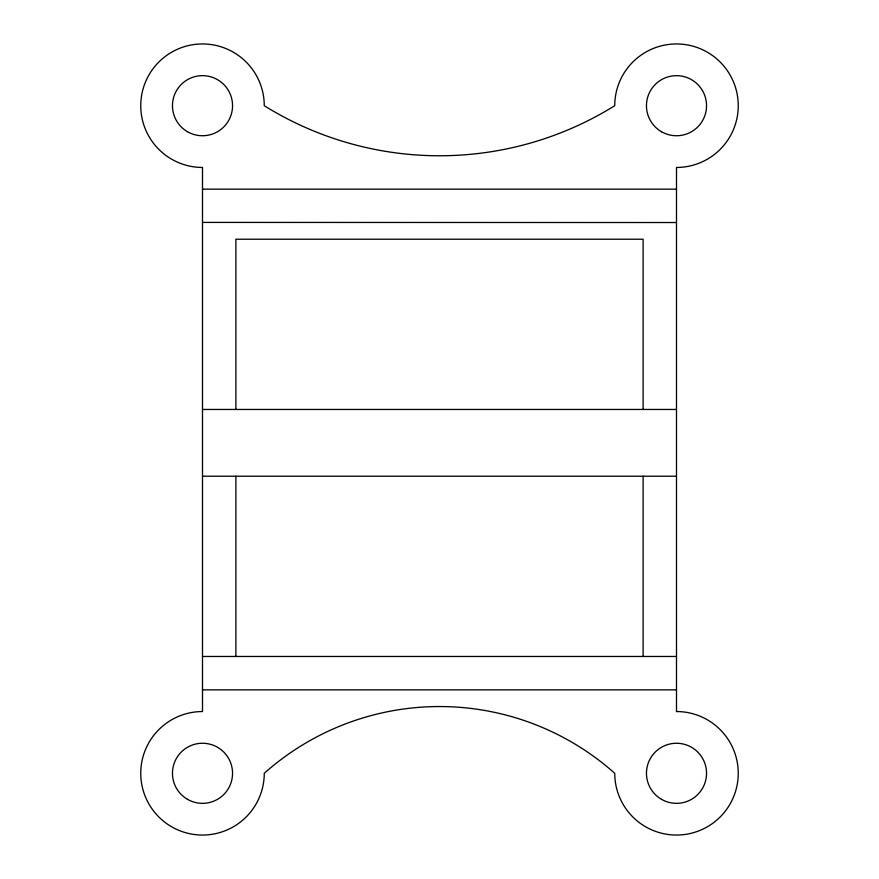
<?xml version="1.0" encoding="UTF-8"?>
<svg xmlns="http://www.w3.org/2000/svg" width="879" height="879" viewBox="0 0 879 879"><rect width="100%" height="100%" fill="white"/><g stroke="black" fill="none" stroke-linecap="round" stroke-linejoin="round"><path stroke-width="1.32" d="M202.5 189.15L676.5 189.15M202.5 222.409L676.5 222.53M202.5 409.46L676.5 409.46M202.5 476.22L676.5 476.22M202.5 656.47L676.5 656.47M202.5 689.85L676.5 689.85M643.12 409.46L643.12 239.22L235.88 239.22L235.88 409.46M643.12 476.22L643.12 656.47M235.88 476.22L235.88 656.47M676.5 711.54L676.5 167.46A61.75 61.75 0 0 0 738.25 105.7A61.75 61.75 0 0 0 676.5 43.95A61.75 61.75 0 0 0 614.74 105.7A331.713 331.713 0 0 1 264.26 105.7A61.75 61.75 0 0 0 202.5 43.95A61.75 61.75 0 0 0 140.75 105.7A61.75 61.75 0 0 0 202.5 167.46L202.5 711.54A61.75 61.75 0 0 0 140.75 773.3A61.75 61.75 0 0 0 202.5 835.05A61.75 61.75 0 0 0 264.26 773.3A263.392 263.392 0 0 1 614.74 773.3A61.75 61.75 0 0 0 676.5 835.05A61.75 61.75 0 0 0 738.25 773.3A61.75 61.75 0 0 0 676.5 711.54M661.48 799.319A30.04 30.04 0 0 0 706.54 773.3A30.04 30.04 0 0 0 661.48 747.282A30.04 30.04 0 0 0 661.48 799.319M187.48 799.319A30.04 30.04 0 0 0 232.55 773.3A30.04 30.04 0 0 0 187.48 747.282A30.04 30.04 0 0 0 187.48 799.319M661.48 131.718A30.04 30.04 0 0 0 706.54 105.7A30.04 30.04 0 0 0 661.48 79.681A30.04 30.04 0 0 0 661.48 131.718M187.48 131.718A30.04 30.04 0 0 0 232.55 105.7A30.04 30.04 0 0 0 187.48 79.681A30.04 30.04 0 0 0 187.48 131.718"/></g></svg>
